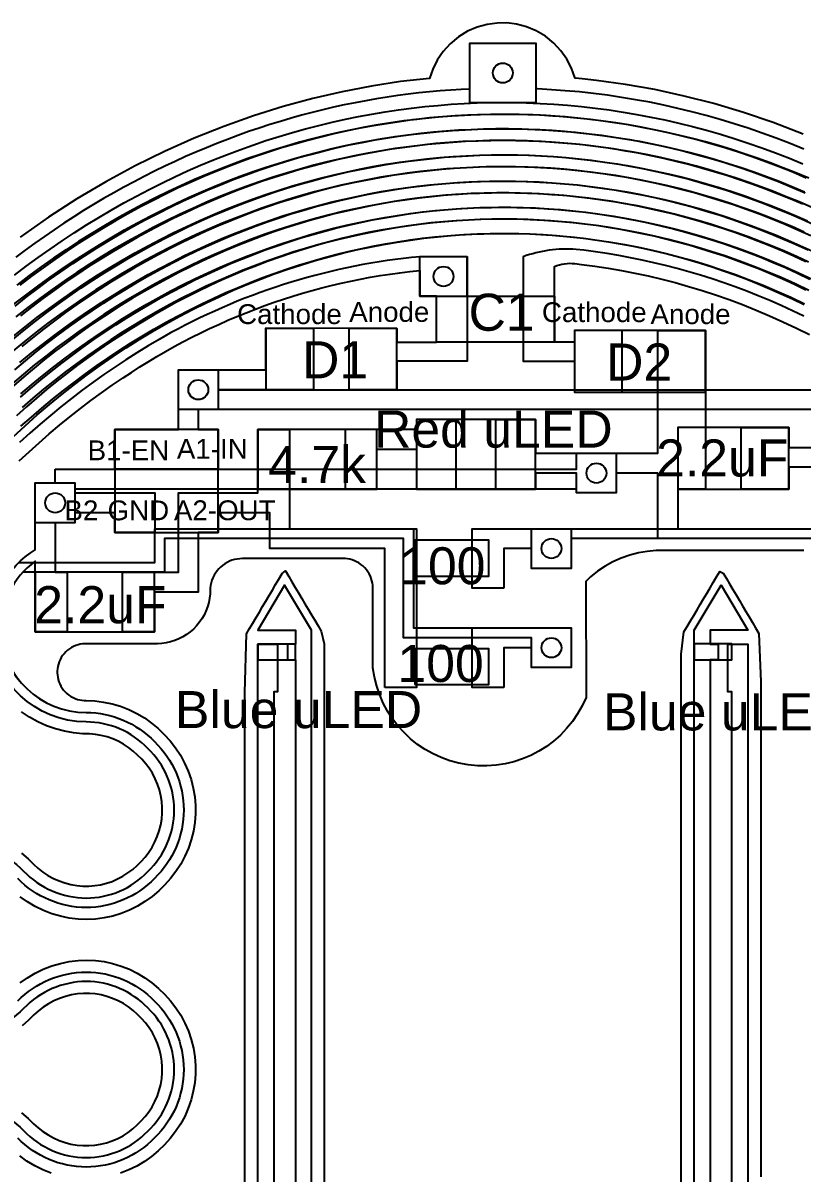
# Model space of a CAD drawing. Header units: millimetres. Extents: x 203.4 to 212.9, y -253.6 to -242.
# Drawn here: x 205.72 to 209.65, y -247.84 to -242.04 of the extents above; entities that cross this region are included whole.
import ezdxf

# ---------------------------------------------------------------- set-up
doc = ezdxf.new("R2010")
doc.units = ezdxf.units.MM
for name, color, linetype in [('Bottom Cu Layer', 140, 'Continuous'), ('LayOut_Top', 4, 'Continuous'), ('PI BoardOutline', 30, 'Continuous'), ('Top Exposing Pad', 91, 'Continuous'), ('Via holes', 6, 'Continuous')]:
    doc.layers.add(name, color=color, linetype=linetype)
doc.layers.add('Top Cu Layer', color=50, linetype='Continuous', lineweight=25)
doc.styles.get("Standard").update_dxf_attribs({"font": 'arial.ttf'})

msp = doc.modelspace()

# ---------------------------------------------------------------- linework, layer by layer
at = {"layer": 'Bottom Cu Layer'}
for points in [[(209.6594, -242.6785), (209.5896, -242.6501), (209.5195, -242.623), (209.4492, -242.5974), (209.3787, -242.5731), (209.308, -242.5502), (209.2372, -242.5287), (209.1663, -242.5086), (209.0953, -242.4899), (209.0242, -242.4725), (208.9531, -242.4566), (208.882, -242.4421), (208.8109, -242.429), (208.7399, -242.4172), (208.669, -242.4068), (208.5981, -242.3977), (208.5274, -242.3899), (208.4568, -242.3835), (208.3864, -242.3784), (208.3162, -242.3746), (208.3099, -242.3744), (208.3099, -242.1456), (207.9733, -242.1456), (207.9737, -242.4409), (207.9737, -242.4408), (208.1913, -242.443), (208.2602, -242.4446), (208.3293, -242.4473), (208.3987, -242.4514), (208.4682, -242.4568), (208.5379, -242.4634), (208.6078, -242.4714), (208.6777, -242.4807), (208.7478, -242.4913), (208.8179, -242.5032), (208.8881, -242.5165), (208.9582, -242.5311), (209.0284, -242.5471), (209.0985, -242.5644), (209.1686, -242.5831), (209.2385, -242.6032), (209.3084, -242.6246), (209.3781, -242.6474), (209.4476, -242.6717), (209.517, -242.6973), (209.5861, -242.7243), (209.6549, -242.7527)], [(209.6714, -242.8236), (209.6035, -242.7949), (209.5352, -242.7676), (209.4668, -242.7416), (209.3981, -242.717), (209.3292, -242.6937), (209.2602, -242.6717), (209.191, -242.6511), (209.1217, -242.6319), (209.0524, -242.614), (208.983, -242.5975), (208.9136, -242.5823), (208.8442, -242.5685), (208.7748, -242.5561), (208.7055, -242.545), (208.6363, -242.5352), (208.5672, -242.5267), (208.4982, -242.5195), (208.4293, -242.5136), (208.3607, -242.509), (208.2922, -242.5057), (208.224, -242.5036), (208.156, -242.5028), (208.0922, -242.5031), (208.0289, -242.5045), (207.9653, -242.507), (207.9014, -242.5106), (207.8371, -242.5153), (207.7726, -242.5211), (207.7079, -242.528), (207.6429, -242.5361), (207.5777, -242.5454), (207.5122, -242.5558), (207.4466, -242.5674), (207.3809, -242.5802), (207.315, -242.5942), (207.249, -242.6095), (207.1829, -242.6259), (207.1168, -242.6437), (207.0505, -242.6627), (206.9843, -242.6829), (206.918, -242.7045), (206.8518, -242.7273), (206.7855, -242.7515), (206.7194, -242.777), (206.6533, -242.8038), (206.5873, -242.8319), (206.5215, -242.8614), (206.4559, -242.8922), (206.3904, -242.9243), (206.3252, -242.9577), (206.2602, -242.9924), (206.1955, -243.0284), (206.1311, -243.0657), (206.0671, -243.1043), (206.0034, -243.1442), (205.94, -243.1854), (205.8771, -243.2279), (205.8147, -243.2716), (205.7527, -243.3166), (205.6911, -243.363)], [(205.6766, -243.4603), (205.7369, -243.4136), (205.7977, -243.3682), (205.859, -243.324), (205.9208, -243.2811), (205.9829, -243.2394), (206.0455, -243.199), (206.1084, -243.1598), (206.1717, -243.1219), (206.2353, -243.0853), (206.2992, -243.0501), (206.3634, -243.0161), (206.4278, -242.9834), (206.4925, -242.952), (206.5573, -242.922), (206.6222, -242.8933), (206.6873, -242.8659), (206.7525, -242.8398), (206.8178, -242.815), (206.8831, -242.7915), (206.9485, -242.7692), (207.0139, -242.7482), (207.0793, -242.7285), (207.1447, -242.71), (207.21, -242.6928), (207.2752, -242.6768), (207.3403, -242.6619), (207.4054, -242.6483), (207.4702, -242.6359), (207.535, -242.6247), (207.5995, -242.6146), (207.6638, -242.6057), (207.7279, -242.598), (207.7918, -242.5914), (207.8554, -242.5859), (207.9187, -242.5815), (207.9816, -242.5783), (208.0443, -242.5761), (208.1067, -242.5749), (208.1707, -242.5748), (208.2378, -242.576), (208.3052, -242.5783), (208.3728, -242.5819), (208.4406, -242.5868), (208.5086, -242.5929), (208.5767, -242.6003), (208.645, -242.609), (208.7133, -242.619), (208.7817, -242.6303), (208.8501, -242.6428), (208.9186, -242.6567), (208.9871, -242.6719), (209.0555, -242.6884), (209.1239, -242.7063), (209.1922, -242.7255), (209.2604, -242.746), (209.3285, -242.7679), (209.3964, -242.7911), (209.4641, -242.8157), (209.5316, -242.8417), (209.5989, -242.869), (209.6659, -242.8976)], [(209.6538, -242.9561), (209.5903, -242.9289), (209.5267, -242.9029), (209.4629, -242.8782), (209.3991, -242.8548), (209.3353, -242.8326), (209.2714, -242.8117), (209.2076, -242.792), (209.1437, -242.7735), (209.0799, -242.7562), (209.0162, -242.7401), (208.9526, -242.7252), (208.889, -242.7115), (208.8256, -242.6989), (208.7623, -242.6875), (208.6992, -242.6773), (208.6363, -242.6681), (208.5736, -242.6602), (208.5112, -242.6533), (208.449, -242.6475), (208.387, -242.6428), (208.3254, -242.6392), (208.2641, -242.6367), (208.2031, -242.6352), (208.1422, -242.6347), (208.0751, -242.6354), (208.0077, -242.6373), (207.9401, -242.6404), (207.8723, -242.6448), (207.8043, -242.6505), (207.7362, -242.6574), (207.6679, -242.6657), (207.5995, -242.6752), (207.5311, -242.686), (207.4626, -242.6981), (207.394, -242.7115), (207.3255, -242.7262), (207.2569, -242.7422), (207.1885, -242.7596), (207.12, -242.7783), (207.0517, -242.7984), (206.9835, -242.8198), (206.9155, -242.8425), (206.8476, -242.8666), (206.7799, -242.8921), (206.7125, -242.919), (206.6453, -242.9472), (206.5785, -242.9767), (206.5119, -243.0075), (206.4457, -243.0397), (206.3798, -243.0731), (206.3144, -243.1079), (206.2493, -243.1439), (206.1847, -243.1812), (206.1206, -243.2197), (206.057, -243.2595), (205.9939, -243.3005), (205.9313, -243.3427), (205.8693, -243.3861), (205.808, -243.4308), (205.7472, -243.4766), (205.6871, -243.5236)], [(205.6748, -243.6207), (205.7335, -243.5734), (205.7929, -243.5273), (205.853, -243.4823), (205.9136, -243.4385), (205.9749, -243.3958), (206.0366, -243.3543), (206.099, -243.3141), (206.1618, -243.275), (206.2252, -243.2373), (206.289, -243.2008), (206.3533, -243.1656), (206.418, -243.1316), (206.483, -243.099), (206.5484, -243.0677), (206.6142, -243.0376), (206.6802, -243.0089), (206.7465, -242.9814), (206.8131, -242.9553), (206.8799, -242.9304), (206.9469, -242.9069), (207.0141, -242.8847), (207.0814, -242.8638), (207.1488, -242.8442), (207.2164, -242.8259), (207.284, -242.809), (207.3516, -242.7934), (207.4192, -242.7791), (207.4868, -242.7662), (207.5544, -242.7545), (207.6219, -242.7442), (207.6894, -242.7351), (207.7567, -242.7273), (207.8239, -242.7208), (207.8909, -242.7155), (207.9577, -242.7115), (208.0243, -242.7087), (208.0908, -242.7071), (208.1557, -242.7068), (208.2156, -242.7075), (208.2759, -242.7092), (208.3364, -242.7119), (208.3973, -242.7158), (208.4585, -242.7206), (208.5199, -242.7265), (208.5816, -242.7335), (208.6434, -242.7416), (208.7055, -242.7509), (208.7677, -242.7612), (208.8302, -242.7726), (208.8927, -242.7852), (208.9554, -242.799), (209.0182, -242.8139), (209.081, -242.83), (209.1439, -242.8473), (209.2069, -242.8658), (209.2699, -242.8855), (209.3329, -242.9065), (209.3958, -242.9286), (209.4588, -242.9521), (209.5216, -242.9768), (209.5844, -243.0027), (209.6471, -243.03), (209.7096, -243.0584)], [(209.6936, -243.1154), (209.6294, -243.0862), (209.5649, -243.0583), (209.5001, -243.0317), (209.4351, -243.0063), (209.3699, -242.9822), (209.3044, -242.9594), (209.2389, -242.9379), (209.1731, -242.9177), (209.1073, -242.8987), (209.0414, -242.881), (208.9754, -242.8647), (208.9094, -242.8496), (208.8434, -242.8358), (208.7774, -242.8233), (208.7114, -242.8121), (208.6455, -242.8021), (208.5797, -242.7935), (208.5141, -242.786), (208.4485, -242.7798), (208.3831, -242.7748), (208.3179, -242.771), (208.2529, -242.7684), (208.1881, -242.767), (208.1233, -242.7668), (208.0577, -242.7678), (207.992, -242.77), (207.926, -242.7734), (207.8598, -242.7781), (207.7934, -242.784), (207.7269, -242.7911), (207.6603, -242.7995), (207.5936, -242.8091), (207.5268, -242.82), (207.46, -242.8322), (207.3931, -242.8456), (207.3263, -242.8604), (207.2594, -242.8764), (207.1927, -242.8937), (207.126, -242.9123), (207.0594, -242.9322), (206.9929, -242.9535), (206.9266, -242.9761), (206.8605, -243), (206.7945, -243.0252), (206.7289, -243.0518), (206.6634, -243.0797), (206.5983, -243.1088), (206.5335, -243.1393), (206.469, -243.171), (206.4049, -243.204), (206.3412, -243.2383), (206.2779, -243.2737), (206.215, -243.3105), (206.1526, -243.3484), (206.0907, -243.3875), (206.0293, -243.4279), (205.9684, -243.4694), (205.9082, -243.5121), (205.8485, -243.556), (205.7894, -243.601), (205.731, -243.6471), (205.6732, -243.6944)], [(205.7076, -243.7535), (205.7642, -243.7072), (205.8213, -243.6622), (205.8788, -243.6183), (205.9369, -243.5756), (205.9953, -243.5341), (206.0542, -243.4938), (206.1135, -243.4547), (206.1732, -243.4167), (206.2332, -243.38), (206.2935, -243.3445), (206.3541, -243.3102), (206.415, -243.2772), (206.4762, -243.2454), (206.5375, -243.2148), (206.599, -243.1855), (206.6608, -243.1574), (206.7226, -243.1306), (206.7846, -243.105), (206.8466, -243.0807), (206.9087, -243.0576), (206.9709, -243.0358), (207.0331, -243.0151), (207.0953, -242.9957), (207.1575, -242.9774), (207.2196, -242.9603), (207.2817, -242.9444), (207.3437, -242.9297), (207.4056, -242.9161), (207.4674, -242.9036), (207.529, -242.8923), (207.5905, -242.8821), (207.6518, -242.873), (207.7129, -242.865), (207.7737, -242.8581), (207.8344, -242.8522), (207.8947, -242.8475), (207.9548, -242.8438), (208.0146, -242.8411), (208.074, -242.8394), (208.1332, -242.8388), (208.196, -242.8391), (208.2599, -242.8407), (208.3241, -242.8434), (208.3884, -242.8474), (208.4529, -242.8525), (208.5176, -242.8588), (208.5824, -242.8664), (208.6473, -242.8751), (208.7123, -242.8851), (208.7773, -242.8964), (208.8424, -242.9088), (208.9075, -242.9226), (208.9725, -242.9375), (209.0376, -242.9537), (209.1025, -242.9712), (209.1674, -242.99), (209.2322, -243.01), (209.2968, -243.0314), (209.3613, -243.054), (209.4256, -243.0779), (209.4896, -243.1031), (209.5534, -243.1296), (209.617, -243.1574), (209.6803, -243.1864)], [(209.6688, -243.2453), (209.6087, -243.2176), (209.5484, -243.1911), (209.488, -243.1658), (209.4275, -243.1417), (209.3669, -243.1188), (209.3063, -243.0972), (209.2457, -243.0767), (209.185, -243.0574), (209.1244, -243.0393), (209.0638, -243.0223), (209.0032, -243.0065), (208.9427, -242.9918), (208.8823, -242.9782), (208.8221, -242.9657), (208.7619, -242.9544), (208.7019, -242.9441), (208.6421, -242.9349), (208.5824, -242.9268), (208.5229, -242.9197), (208.4637, -242.9137), (208.4047, -242.9087), (208.346, -242.9047), (208.2876, -242.9018), (208.2294, -242.8998), (208.1716, -242.8989), (208.1109, -242.8989), (208.0469, -242.9001), (207.9828, -242.9025), (207.9184, -242.9061), (207.8539, -242.9109), (207.7892, -242.9168), (207.7243, -242.924), (207.6594, -242.9325), (207.5944, -242.9421), (207.5293, -242.953), (207.4641, -242.9651), (207.399, -242.9784), (207.3338, -242.9931), (207.2687, -243.0089), (207.2036, -243.0261), (207.1386, -243.0445), (207.0738, -243.0642), (207.009, -243.0851), (206.9444, -243.1074), (206.88, -243.131), (206.8158, -243.1558), (206.7518, -243.182), (206.6881, -243.2094), (206.6247, -243.2381), (206.5616, -243.268), (206.4988, -243.2992), (206.4364, -243.3316), (206.3744, -243.3652), (206.3127, -243.4), (206.2516, -243.4361), (206.1908, -243.4733), (206.1306, -243.5117), (206.0709, -243.5512), (206.0117, -243.5919), (205.9531, -243.6338), (205.895, -243.6768), (205.8376, -243.7209), (205.7807, -243.7661), (205.7246, -243.8123), (205.6691, -243.8597)], [(205.7117, -243.9119), (205.7665, -243.8654), (205.8219, -243.8199), (205.878, -243.7755), (205.9347, -243.7322), (205.992, -243.6899), (206.0498, -243.6487), (206.1082, -243.6086), (206.1671, -243.5697), (206.2265, -243.532), (206.2864, -243.4954), (206.3468, -243.46), (206.4076, -243.4258), (206.4688, -243.3929), (206.5303, -243.3612), (206.5923, -243.3307), (206.6546, -243.3014), (206.7171, -243.2734), (206.78, -243.2466), (206.8431, -243.2211), (206.9064, -243.1968), (206.9699, -243.1737), (207.0336, -243.1519), (207.0975, -243.1313), (207.1615, -243.112), (207.2256, -243.0939), (207.2898, -243.0771), (207.354, -243.0616), (207.4182, -243.0472), (207.4825, -243.0342), (207.5467, -243.0224), (207.6108, -243.0119), (207.6749, -243.0026), (207.7389, -242.9945), (207.8028, -242.9876), (207.8666, -242.9819), (207.9302, -242.9774), (207.9936, -242.974), (208.0568, -242.9718), (208.1197, -242.9708), (208.1821, -242.971), (208.2443, -242.9722), (208.3067, -242.9747), (208.3693, -242.9783), (208.4321, -242.983), (208.4951, -242.989), (208.5581, -242.9961), (208.6213, -243.0044), (208.6846, -243.0139), (208.748, -243.0246), (208.8113, -243.0365), (208.8747, -243.0496), (208.9381, -243.0639), (209.0014, -243.0795), (209.0647, -243.0962), (209.1279, -243.1143), (209.191, -243.1335), (209.254, -243.154), (209.3168, -243.1758), (209.3795, -243.1989), (209.4419, -243.2232), (209.5041, -243.2487), (209.5661, -243.2755), (209.6277, -243.3035), (209.6891, -243.3328)], [(209.67, -243.3881), (209.6116, -243.3602), (209.553, -243.3336), (209.4942, -243.3081), (209.4354, -243.2838), (209.3764, -243.2607), (209.3175, -243.2387), (209.2584, -243.218), (209.1994, -243.1984), (209.1403, -243.1799), (209.0813, -243.1626), (209.0223, -243.1464), (208.9634, -243.1313), (208.9045, -243.1173), (208.8458, -243.1044), (208.7871, -243.0926), (208.7286, -243.0818), (208.6702, -243.0722), (208.612, -243.0635), (208.554, -243.0559), (208.4961, -243.0493), (208.4385, -243.0438), (208.3812, -243.0392), (208.3241, -243.0356), (208.2673, -243.033), (208.2108, -243.0314), (208.1546, -243.0308), (208.0936, -243.0311), (208.0313, -243.0326), (207.9688, -243.0353), (207.906, -243.0391), (207.8431, -243.0441), (207.7801, -243.0503), (207.7169, -243.0576), (207.6536, -243.0662), (207.5902, -243.0759), (207.5268, -243.0869), (207.4634, -243.099), (207.3999, -243.1124), (207.3364, -243.127), (207.273, -243.1428), (207.2097, -243.1598), (207.1464, -243.1781), (207.0833, -243.1977), (207.0202, -243.2185), (206.9574, -243.2405), (206.8947, -243.2638), (206.8322, -243.2884), (206.77, -243.3142), (206.708, -243.3413), (206.6463, -243.3696), (206.5849, -243.3991), (206.5239, -243.4298), (206.4632, -243.4617), (206.4029, -243.4948), (206.343, -243.5291), (206.2836, -243.5645), (206.2246, -243.6011), (206.1661, -243.6388), (206.108, -243.6777), (206.0505, -243.7176), (205.9936, -243.7587), (205.9372, -243.8009), (205.8814, -243.8441), (205.8263, -243.8885), (205.7718, -243.9339), (205.718, -243.9803)], [(205.7126, -244.0748), (205.7651, -244.0284), (205.8184, -243.9829), (205.8722, -243.9384), (205.9267, -243.895), (205.9818, -243.8525), (206.0374, -243.8112), (206.0936, -243.7708), (206.1504, -243.7316), (206.2076, -243.6935), (206.2654, -243.6565), (206.3236, -243.6207), (206.3823, -243.586), (206.4414, -243.5525), (206.5009, -243.5201), (206.5608, -243.489), (206.621, -243.4591), (206.6816, -243.4304), (206.7424, -243.4029), (206.8036, -243.3765), (206.8649, -243.3514), (206.9266, -243.3275), (206.9884, -243.3048), (207.0504, -243.2833), (207.1125, -243.2631), (207.1748, -243.244), (207.2372, -243.2262), (207.2996, -243.2096), (207.3621, -243.1942), (207.4247, -243.18), (207.4872, -243.167), (207.5498, -243.1553), (207.6122, -243.1448), (207.6747, -243.1355), (207.737, -243.1273), (207.7992, -243.1204), (207.8613, -243.1146), (207.9233, -243.11), (207.985, -243.1065), (208.0466, -243.1042), (208.108, -243.1029), (208.1667, -243.1028), (208.2221, -243.1037), (208.2778, -243.1055), (208.3339, -243.1082), (208.3902, -243.112), (208.4467, -243.1167), (208.5035, -243.1223), (208.5605, -243.129), (208.6177, -243.1368), (208.6751, -243.1455), (208.7326, -243.1552), (208.7903, -243.1661), (208.8481, -243.1779), (208.906, -243.1909), (208.9641, -243.2049), (209.0221, -243.22), (209.0803, -243.2362), (209.1384, -243.2535), (209.1966, -243.272), (209.2548, -243.2916), (209.313, -243.3123), (209.3711, -243.3342), (209.4291, -243.3573), (209.4871, -243.3815), (209.545, -243.4069), (209.6027, -243.4334), (209.6602, -243.4612)]]:
    msp.add_lwpolyline(points, dxfattribs=at)
for points in [[(205.703, -244.2499), (205.7531, -244.2032), (205.8039, -244.1576), (205.8551, -244.113), (205.9069, -244.0695), (205.9592, -244.0271), (206.012, -243.9858), (206.0652, -243.9455), (206.1188, -243.9064), (206.1729, -243.8683), (206.2273, -243.8314, -0.125167), (207.7232, -243.2895), (207.7232, -243.4191), (207.9621, -243.4191), (207.9621, -243.2206), (207.7232, -243.2206, 0.102098), (206.4668, -243.6047), (206.41, -243.6368), (206.3535, -243.6701), (206.2973, -243.7044), (206.2414, -243.74), (206.1859, -243.7766), (206.1307, -243.8143), (206.0759, -243.8532), (206.0215, -243.8932), (205.9676, -243.9343), (205.9142, -243.9766), (205.8612, -244.0199), (205.8087, -244.0643), (205.7568, -244.1098), (205.7055, -244.1564)], [(205.7039, -244.7608), (206.3866, -244.7608), (206.3866, -244.5911), (207.6907, -244.5911), (207.6907, -245.0911), (208.2867, -245.0911), (208.4867, -245.0911), (208.4867, -245.2911), (208.2867, -245.2911), (208.2867, -245.1411), (207.6407, -245.1411), (207.6407, -244.6411), (206.4366, -244.6411), (206.4366, -244.8108), (205.7219, -244.8108, 0.18906)], [(210.2422, -244.6411), (208.4867, -244.6411), (208.4867, -244.7911), (208.2867, -244.7911), (208.2867, -244.6411), (208.2867, -244.5911), (208.4867, -244.5911), (210.2419, -244.5911, -0.418353)], [(205.3856, -246.1738, -0.20055), (205.7257, -246.3168, 0.20238), (206.0413, -246.4529, 0.204281), (206.3517, -246.3197, 0.204459), (206.4852, -246.0091, 0.204459), (206.3517, -245.6985, 0.204281), (206.0413, -245.5652, -0.391194), (205.5562, -245.1108, -0.202912)], [(205.604, -245.1091, 0.389835), (206.0413, -245.5175, -0.203686), (206.3854, -245.6646, -0.203977), (206.533, -246.0091, -0.203977), (206.3854, -246.3536, -0.203686), (206.0413, -246.5007, -0.19891), (205.696, -246.3549, 0.204281)], [(205.696, -246.9714, -0.19891), (206.0413, -246.8256, -0.203686), (206.3854, -246.9727, -0.203977), (206.533, -247.3172, -0.203977), (206.3854, -247.6617, -0.203686), (206.0413, -247.8088, -0.19891), (205.696, -247.663, 0.204281)], [(205.3856, -247.4819, -0.20055), (205.7257, -247.6249, 0.20238), (206.0413, -247.761, 0.204281), (206.3517, -247.6278, 0.204459), (206.4852, -247.3172, 0.204459), (206.3517, -247.0066, 0.204281), (206.0413, -246.8733, 0.20238), (205.7257, -247.0094, -0.20055), (205.3856, -247.1524, -0.41188)]]:
    msp.add_lwpolyline(points, format="xyb", dxfattribs=at)
for points in [[(209.7836, -244.0811), (209.7836, -243.9908), (206.7066, -243.9908), (206.5066, -243.9908), (206.5066, -243.7908), (206.7066, -243.7908), (206.7066, -243.8908), (209.8836, -243.8908), (209.8836, -244.0811), (209.9836, -244.0811), (209.9836, -244.2811), (209.7836, -244.2811)], [(205.8849, -244.2911), (208.5136, -244.2911), (208.5136, -244.2111), (208.7136, -244.2111), (208.7136, -244.4111), (208.5136, -244.4111), (208.5136, -244.3911), (205.9849, -244.3911), (205.9849, -244.5608), (205.7849, -244.5608), (205.7849, -244.3608), (205.8849, -244.3608)]]:
    msp.add_lwpolyline(points, close=True, dxfattribs=at)
at = {"layer": 'LayOut_Top'}
for points in [[(207.8068, -243.6514), (207.8068, -243.4191), (208.4021, -243.4191), (208.4021, -243.6514)], [(207.6066, -243.8908), (207.607, -243.5814), (206.947, -243.5808), (206.9466, -243.8908)], [(209.1632, -243.9024), (209.1636, -243.593), (208.5036, -243.5924), (208.5032, -243.9024)], [(207.7067, -244.3911), (208.3069, -244.3911), (208.3069, -244.0411), (207.7067, -244.0411)], [(209.5836, -244.3911), (209.5836, -244.0811), (209.0236, -244.0811), (209.0236, -244.3911)], [(206.1866, -244.6108), (206.7066, -244.6108), (206.7066, -244.0908), (206.1866, -244.0908)], [(206.9066, -244.3911), (207.5067, -244.3911), (207.5067, -244.0911), (206.9066, -244.0911)], [(207.6974, -244.8298), (208.0718, -244.8298), (208.0718, -244.649), (207.6974, -244.649)], [(205.7849, -245.1108), (206.3849, -245.1108), (206.3849, -244.8108), (205.7849, -244.8108)], [(206.9066, -245.1728), (206.9066, -245.2528), (207.0966, -245.2528), (207.0966, -245.1728)], [(209.1066, -245.1722), (209.1066, -245.2522), (209.2966, -245.2522), (209.2966, -245.1722)], [(207.6974, -245.3767), (208.0718, -245.3767), (208.0718, -245.1959), (207.6974, -245.1959)]]:
    msp.add_lwpolyline(points, close=True, dxfattribs=at)
at = {"layer": 'PI BoardOutline'}
msp.add_line((208.5621, -245.4413), (208.5621, -245.4413), dxfattribs=at)
for points in [[(209.655, -242.6021), (209.5053, -242.5445), (209.3556, -242.4934), (209.2059, -242.4488), (209.0567, -242.4103), (208.9082, -242.3781), (208.7605, -242.3518), (208.614, -242.3314), (208.5412, -242.3234), (208.5062, -242.3199), (208.5054, -242.317), (208.4886, -242.2705), (208.4651, -242.225), (208.4348, -242.1821), (208.3983, -242.1432), (208.3564, -242.1095), (208.3102, -242.0821), (208.2614, -242.0618), (208.2114, -242.0485), (208.1616, -242.0423), (208.1127, -242.0426), (208.0629, -242.0494), (208.0129, -242.0633), (207.9643, -242.0843), (207.9185, -242.1123), (207.877, -242.1465), (207.841, -242.1858), (207.8113, -242.2291), (207.7884, -242.2747), (207.7722, -242.3213), (207.7722, -242.3213), (207.6267, -242.338), (207.4799, -242.3604), (207.332, -242.3887), (207.1834, -242.423), (207.0341, -242.4635), (206.8846, -242.5104), (206.7349, -242.5637), (206.5854, -242.6235), (206.4364, -242.6899), (206.2881, -242.7629), (206.1409, -242.8425), (205.995, -242.9288), (205.8507, -243.0218), (205.7084, -243.1213)], [(206.8416, -247.9114), (206.8416, -247.4123), (206.8416, -246.9132), (206.8416, -246.4141), (206.8416, -245.9151), (206.8416, -245.416), (206.8487, -245.1219), (206.8651, -245.0942), (206.8816, -245.0665), (206.898, -245.0388), (206.9144, -245.0112), (206.9308, -244.9835), (206.9472, -244.9558), (206.9637, -244.9281), (206.9801, -244.9005), (206.9965, -244.8728), (207.0129, -244.8451), (207.0293, -244.8174), (207.0458, -244.8038), (207.0622, -244.8315), (207.0786, -244.8592), (207.095, -244.8869), (207.1115, -244.9146), (207.1279, -244.9423), (207.1443, -244.9699), (207.1607, -244.9976), (207.1772, -245.0253), (207.1936, -245.053), (207.21, -245.0807), (207.2264, -245.1084), (207.2416, -245.1711), (207.2416, -245.6701), (207.2416, -246.1692), (207.2416, -246.6683), (207.2416, -247.1673), (207.2416, -247.6664), (207.2416, -248.1655)], [(209.0415, -248.2184), (209.0415, -247.7193), (209.0415, -247.2202), (209.0415, -246.7212), (209.0415, -246.2221), (209.0415, -245.723), (209.0415, -245.224), (209.055, -245.1113), (209.0714, -245.0836), (209.0878, -245.0559), (209.1043, -245.0282), (209.1207, -245.0006), (209.1371, -244.9729), (209.1535, -244.9452), (209.17, -244.9175), (209.1864, -244.8898), (209.2028, -244.8621), (209.2192, -244.8345), (209.2357, -244.8068), (209.2521, -244.8145), (209.2685, -244.8422), (209.2849, -244.8698), (209.3013, -244.8975), (209.3178, -244.9252), (209.3342, -244.9529), (209.3506, -244.9806), (209.367, -245.0082), (209.3834, -245.0359), (209.3999, -245.0636), (209.4163, -245.0913), (209.4327, -245.119), (209.4416, -245.3631), (209.4416, -245.8622), (209.4416, -246.3612), (209.4416, -246.8603), (209.4416, -247.3594), (209.4416, -247.8585)], [(205.7152, -246.2273), (205.7481, -246.2551), (205.7757, -246.2821), (205.7981, -246.3026), (205.8224, -246.3216), (205.8484, -246.3386), (205.8758, -246.3536), (205.9045, -246.3662), (205.934, -246.3765), (205.9641, -246.3843), (205.9946, -246.3896), (206.025, -246.3924), (206.0548, -246.3926), (206.0842, -246.3903), (206.1138, -246.3856), (206.1431, -246.3784), (206.1719, -246.3688), (206.1998, -246.3568), (206.2266, -246.3427), (206.2521, -246.3264), (206.276, -246.3083), (206.298, -246.2886), (206.3188, -246.2679), (206.3387, -246.246), (206.3569, -246.2223), (206.3734, -246.197), (206.3878, -246.1703), (206.3999, -246.1425), (206.4098, -246.1138), (206.4172, -246.0845), (206.4222, -246.055), (206.4248, -246.0255), (206.4249, -245.9962), (206.4226, -245.9667), (206.4179, -245.9371), (206.4108, -245.9078), (206.4012, -245.879), (206.3893, -245.8511), (206.3752, -245.8242), (206.359, -245.7987), (206.3409, -245.7748), (206.3212, -245.7527), (206.3005, -245.732), (206.2787, -245.7121), (206.255, -245.6938), (206.2297, -245.6773), (206.203, -245.6629), (206.1752, -245.6507), (206.1465, -245.6408), (206.1172, -245.6333), (206.0877, -245.6283), (206.0582, -245.6257), (206.0226, -245.6245), (205.9777, -245.6201), (205.9323, -245.612), (205.8869, -245.6001), (205.842, -245.5844), (205.7981, -245.5649), (205.7556, -245.5416), (205.7151, -245.5147)], [(205.708, -246.8807), (205.7448, -246.8546), (205.7839, -246.8313), (205.825, -246.8114), (205.8676, -246.7948), (205.9113, -246.782), (205.9557, -246.7728), (206.0002, -246.7674), (206.0443, -246.7656), (206.0877, -246.7676), (206.1313, -246.7733), (206.1746, -246.7826), (206.2174, -246.7955), (206.259, -246.812), (206.2991, -246.8318), (206.3373, -246.8549), (206.3731, -246.8808), (206.4064, -246.9092), (206.4372, -246.9395), (206.4666, -246.9716), (206.4935, -247.0065), (206.5178, -247.0437), (206.5389, -247.0831), (206.5568, -247.1242), (206.5712, -247.1665), (206.5819, -247.2097), (206.5891, -247.2533), (206.5926, -247.2968), (206.5925, -247.34), (206.5888, -247.3835), (206.5814, -247.427), (206.5705, -247.4702), (206.5559, -247.5125), (206.5379, -247.5535), (206.5165, -247.5927), (206.4921, -247.6299), (206.465, -247.6646), (206.4356, -247.6966), (206.4046, -247.7268), (206.3712, -247.7551), (206.3352, -247.7808), (206.297, -247.8037), (206.2568, -247.8234), (206.2151, -247.8397)], [(205.7158, -247.5359), (205.7487, -247.5637), (205.776, -247.5906), (205.7985, -247.6111), (205.8229, -247.63), (205.8489, -247.647), (205.8764, -247.6619), (205.905, -247.6746), (205.9346, -247.6848), (205.9647, -247.6926), (205.9951, -247.6978), (206.0255, -247.7006), (206.0553, -247.7007), (206.0848, -247.6983), (206.1143, -247.6936), (206.1436, -247.6863), (206.1724, -247.6767), (206.2003, -247.6647), (206.2271, -247.6505), (206.2526, -247.6342), (206.2764, -247.6161), (206.2984, -247.5963), (206.3192, -247.5757), (206.339, -247.5537), (206.3573, -247.53), (206.3737, -247.5047), (206.388, -247.4779), (206.4001, -247.4501), (206.4099, -247.4213), (206.4173, -247.3921), (206.4223, -247.3625), (206.4248, -247.333), (206.4249, -247.3037), (206.4226, -247.2743), (206.4178, -247.2447), (206.4106, -247.2154), (206.401, -247.1866), (206.3891, -247.1587), (206.3749, -247.1318), (206.3587, -247.1064), (206.3406, -247.0825), (206.3208, -247.0604), (206.3001, -247.0397), (206.2782, -247.0198), (206.2545, -247.0015), (206.2292, -246.9851), (206.2025, -246.9707), (206.1747, -246.9586), (206.146, -246.9487), (206.1167, -246.9413), (206.0872, -246.9363), (206.0577, -246.9338), (206.028, -246.9337), (205.9976, -246.9363), (205.9672, -246.9413), (205.937, -246.9489), (205.9074, -246.9589), (205.8786, -246.9713), (205.8511, -246.9861), (205.8249, -247.0029), (205.8004, -247.0217), (205.7778, -247.0421), (205.7512, -247.0683), (205.7185, -247.0963)], [(205.8653, -247.8387), (205.8227, -247.822), (205.7817, -247.8018), (205.7427, -247.7785), (205.7061, -247.7521)]]:
    msp.add_lwpolyline(points, dxfattribs=at)
msp.add_lwpolyline([(209.6594, -244.7011), (209.5511, -244.7011), (209.4428, -244.7011), (209.3345, -244.7011), (209.2262, -244.7011), (209.1179, -244.7011), (209.0096, -244.7011), (208.9145, -244.7015), (208.87, -244.7056), (208.8256, -244.7134), (208.7817, -244.7249), (208.7386, -244.74), (208.697, -244.7587), (208.6571, -244.7806), (208.6195, -244.8057), (208.5843, -244.8334), (208.5603, -244.8568), (208.5621, -245.4413, -0.772027), (207.4872, -245.2921), (207.4872, -244.8988), (207.4868, -244.8942), (207.4867, -244.8878), (207.486, -244.8765), (207.4845, -244.865), (207.4819, -244.8534), (207.4784, -244.8417), (207.4738, -244.8302), (207.4682, -244.819), (207.4616, -244.8081), (207.454, -244.7977), (207.4455, -244.788), (207.4362, -244.7791), (207.4262, -244.771), (207.4156, -244.7638), (207.4045, -244.7577), (207.3932, -244.7525), (207.3816, -244.7484), (207.3699, -244.7453), (207.3584, -244.7432), (207.347, -244.7421), (207.3306, -244.7418), (207.2888, -244.7418), (207.2469, -244.7418), (207.2051, -244.7418), (207.1633, -244.7418), (207.1215, -244.7418), (207.0796, -244.7418), (207.0378, -244.7418), (206.996, -244.7418), (206.9541, -244.7418), (206.9123, -244.7418), (206.8705, -244.7418), (206.8286, -244.7418), (206.8153, -244.7424), (206.8021, -244.744), (206.789, -244.7468), (206.7761, -244.7506), (206.7635, -244.7555), (206.7514, -244.7615), (206.7398, -244.7684), (206.729, -244.7762), (206.7189, -244.7847), (206.7097, -244.7939), (206.7011, -244.8039), (206.6934, -244.8147), (206.6864, -244.8262), (206.6805, -244.8382), (206.6755, -244.8508), (206.6716, -244.8637), (206.6688, -244.8769), (206.6671, -244.8901), (206.6664, -244.9033), (206.6661, -244.92), (206.6635, -244.9418), (206.6592, -244.9636), (206.6531, -244.9851), (206.6451, -245.0062), (206.6354, -245.0265), (206.6241, -245.0459), (206.6113, -245.0643), (206.5972, -245.0813), (206.5819, -245.097), (206.5655, -245.1113), (206.5477, -245.1244), (206.5287, -245.1362), (206.5087, -245.1464), (206.4879, -245.1549), (206.4664, -245.1617), (206.4445, -245.1666), (206.4225, -245.1697), (206.4004, -245.171), (206.3766, -245.1708), (206.3478, -245.1708), (206.319, -245.1708), (206.2902, -245.1708), (206.2614, -245.1708), (206.2326, -245.1708), (206.2038, -245.1708), (206.175, -245.1708), (206.1462, -245.1708), (206.1174, -245.1708), (206.0885, -245.1708), (206.0597, -245.1708), (206.0329, -245.1709), (206.0221, -245.1717), (206.0112, -245.1734), (206.0001, -245.176), (205.989, -245.1796), (205.9781, -245.1842), (205.9674, -245.1898), (205.957, -245.1963), (205.9472, -245.2037), (205.938, -245.212), (205.9296, -245.2211), (205.922, -245.2309), (205.9153, -245.2412), (205.9095, -245.252), (205.9048, -245.263), (205.901, -245.2742), (205.8982, -245.2855), (205.8964, -245.2967), (205.8955, -245.3077), (205.8954, -245.3184), (205.8962, -245.3292), (205.8977, -245.3402), (205.9003, -245.3513), (205.9037, -245.3624), (205.9082, -245.3733), (205.9136, -245.3841), (205.92, -245.3945), (205.9273, -245.4044), (205.9355, -245.4137), (205.9445, -245.4222), (205.9542, -245.4299), (205.9645, -245.4367), (205.9752, -245.4426), (205.9862, -245.4475), (205.9973, -245.4514), (206.0086, -245.4543), (206.0198, -245.4562), (206.0308, -245.4573), (206.0416, -245.4575), (206.0846, -245.4593), (206.1282, -245.4647), (206.1716, -245.4737), (206.2144, -245.4864), (206.2561, -245.5026), (206.2963, -245.5222), (206.3347, -245.545), (206.3707, -245.5707), (206.4041, -245.599), (206.4351, -245.6292), (206.4646, -245.6612), (206.4917, -245.6958), (206.5162, -245.7329), (206.5375, -245.7722), (206.5557, -245.8131), (206.5703, -245.8554), (206.5813, -245.8986), (206.5887, -245.9421), (206.5924, -245.9856), (206.5926, -246.0288), (206.5891, -246.0723), (206.5821, -246.1159), (206.5714, -246.1591), (206.557, -246.2014), (206.5392, -246.2425), (206.5181, -246.2819), (206.4939, -246.3192), (206.467, -246.3541), (206.4377, -246.3863), (206.4069, -246.4166), (206.3737, -246.4451), (206.3378, -246.471), (206.2997, -246.4941), (206.2597, -246.514), (206.218, -246.5305), (206.1753, -246.5435), (206.1319, -246.5529), (206.0883, -246.5586), (206.045, -246.5607), (206.0009, -246.559), (205.9564, -246.5536), (205.912, -246.5445), (205.8683, -246.5316), (205.8257, -246.5152), (205.7846, -246.4953), (205.7454, -246.4721), (205.7086, -246.446)], format="xyb", dxfattribs=at)
at = {"layer": 'Top Cu Layer'}
for points in [[(205.68, -243.3133), (205.7391, -243.2683), (205.7987, -243.2245), (205.859, -243.1817), (205.9197, -243.14), (205.981, -243.0995), (206.0428, -243.0601), (206.1051, -243.0219), (206.1679, -242.9849), (206.231, -242.9491), (206.2946, -242.9145), (206.3586, -242.8811), (206.4229, -242.8489), (206.4876, -242.8179), (206.5526, -242.7882), (206.6178, -242.7596), (206.6834, -242.7323), (206.7491, -242.7063), (206.8151, -242.6814), (206.8813, -242.6578), (206.9476, -242.6354), (207.0141, -242.6143), (207.0808, -242.5944), (207.1475, -242.5757), (207.2142, -242.5583), (207.2811, -242.5422), (207.3479, -242.5273), (207.4148, -242.5136), (207.4816, -242.5012), (207.5484, -242.4901), (207.6151, -242.4801), (207.6817, -242.4713), (207.7483, -242.4638), (207.8147, -242.4574), (207.8809, -242.4522), (207.947, -242.4482), (208.0129, -242.4453), (208.0785, -242.4436), (208.3099, -242.4431), (208.3099, -242.1456), (207.9733, -242.1456), (207.9737, -242.375), (207.9324, -242.377), (207.8792, -242.3803), (207.8259, -242.3844), (207.7724, -242.3892), (207.7189, -242.3948), (207.6653, -242.4012), (207.6116, -242.4083), (207.5579, -242.4162), (207.5042, -242.4249), (207.4504, -242.4343), (207.3966, -242.4445), (207.3427, -242.4555), (207.2889, -242.4673), (207.2351, -242.4798), (207.1813, -242.4932), (207.1276, -242.5073), (207.0739, -242.5223), (207.0203, -242.538), (206.9667, -242.5545), (206.9132, -242.5719), (206.8598, -242.59), (206.8065, -242.609), (206.7533, -242.6288), (206.7003, -242.6494), (206.6474, -242.6707), (206.5947, -242.6929), (206.5422, -242.7159), (206.4898, -242.7397), (206.4376, -242.7642), (206.3856, -242.7895), (206.3339, -242.8156), (206.2824, -242.8425), (206.2311, -242.8701), (206.18, -242.8985), (206.1293, -242.9276), (206.0788, -242.9575), (206.0286, -242.9881), (205.9787, -243.0195), (205.9291, -243.0516), (205.8798, -243.0844), (205.8309, -243.1179), (205.7823, -243.1522), (205.7341, -243.1872), (205.6862, -243.2228)], [(209.6835, -242.8247), (209.6187, -242.7975), (209.5538, -242.7716), (209.4889, -242.7469), (209.4239, -242.7235), (209.3589, -242.7013), (209.2938, -242.6803), (209.2287, -242.6606), (209.1637, -242.6421), (209.0987, -242.6248), (209.0338, -242.6087), (208.969, -242.5937), (208.9043, -242.58), (208.8397, -242.5674), (208.7753, -242.556), (208.711, -242.5457), (208.647, -242.5366), (208.5831, -242.5286), (208.5195, -242.5217), (208.4562, -242.5159), (208.3932, -242.5112), (208.3304, -242.5076), (208.2679, -242.5051), (208.2058, -242.5036), (208.144, -242.5031), (208.0793, -242.5036), (208.0143, -242.5053), (207.9491, -242.5082), (207.8838, -242.5122), (207.8182, -242.5174), (207.7526, -242.5237), (207.6867, -242.5312), (207.6208, -242.5399), (207.5548, -242.5498), (207.4888, -242.5609), (207.4227, -242.5731), (207.3566, -242.5866), (207.2905, -242.6013), (207.2244, -242.6172), (207.1584, -242.6343), (207.0924, -242.6527), (207.0265, -242.6723), (206.9608, -242.6931), (206.8952, -242.7152), (206.8297, -242.7385), (206.7645, -242.7631), (206.6994, -242.7889), (206.6346, -242.816), (206.5701, -242.8443), (206.5058, -242.8738), (206.4419, -242.9045), (206.3783, -242.9364), (206.315, -242.9695), (206.2521, -243.0038), (206.1897, -243.0392), (206.1276, -243.0758), (206.066, -243.1135), (206.0048, -243.1524), (205.9442, -243.1924), (205.884, -243.2336), (205.8244, -243.2758), (205.7654, -243.3191), (205.7069, -243.3635)], [(205.6825, -243.4692), (205.7395, -243.4243), (205.7972, -243.3804), (205.8554, -243.3376), (205.9142, -243.2958), (205.9735, -243.2552), (206.0333, -243.2156), (206.0936, -243.1772), (206.1544, -243.1399), (206.2156, -243.1038), (206.2773, -243.0688), (206.3393, -243.0351), (206.4018, -243.0025), (206.4645, -242.9711), (206.5276, -242.9409), (206.591, -242.9118), (206.6547, -242.884), (206.7187, -242.8573), (206.7829, -242.8319), (206.8472, -242.8077), (206.9118, -242.7846), (206.9766, -242.7628), (207.0415, -242.7422), (207.1065, -242.7227), (207.1715, -242.7045), (207.2367, -242.6875), (207.3019, -242.6718), (207.3672, -242.6572), (207.4324, -242.6439), (207.4976, -242.6318), (207.5628, -242.6209), (207.6279, -242.6112), (207.6929, -242.6026), (207.7578, -242.5953), (207.8226, -242.5891), (207.8873, -242.584), (207.9518, -242.5801), (208.016, -242.5773), (208.0801, -242.5756), (208.144, -242.5751), (208.205, -242.5756), (208.2663, -242.5771), (208.328, -242.5796), (208.39, -242.5832), (208.4522, -242.5879), (208.5147, -242.5936), (208.5775, -242.6004), (208.6405, -242.6083), (208.7037, -242.6173), (208.7671, -242.6274), (208.8306, -242.6386), (208.8943, -242.651), (208.9581, -242.6645), (209.0221, -242.6792), (209.0861, -242.695), (209.1502, -242.7121), (209.2143, -242.7303), (209.2785, -242.7498), (209.3427, -242.7704), (209.4069, -242.7923), (209.4711, -242.8155), (209.5352, -242.8399), (209.5992, -242.8656), (209.6632, -242.8925)], [(209.6987, -242.9722), (209.6349, -242.9443), (209.5709, -242.9177), (209.5066, -242.8922), (209.4422, -242.8679), (209.3775, -242.8448), (209.3127, -242.823), (209.2478, -242.8023), (209.1827, -242.7829), (209.1175, -242.7647), (209.0523, -242.7477), (208.987, -242.7319), (208.9217, -242.7173), (208.8564, -242.704), (208.7911, -242.6919), (208.7258, -242.681), (208.6606, -242.6712), (208.5955, -242.6627), (208.5306, -242.6553), (208.4657, -242.6491), (208.401, -242.644), (208.3364, -242.6401), (208.2721, -242.6373), (208.2079, -242.6356), (208.144, -242.6351), (208.0808, -242.6356), (208.0175, -242.6373), (207.9539, -242.6401), (207.8901, -242.644), (207.8262, -242.649), (207.7621, -242.6552), (207.6979, -242.6625), (207.6336, -242.671), (207.5692, -242.6807), (207.5048, -242.6915), (207.4403, -242.7034), (207.3758, -242.7166), (207.3113, -242.7309), (207.2469, -242.7464), (207.1825, -242.7631), (207.1181, -242.781), (207.0539, -242.8001), (206.9897, -242.8204), (206.9257, -242.842), (206.8619, -242.8647), (206.7982, -242.8887), (206.7347, -242.9139), (206.6715, -242.9403), (206.6086, -242.9679), (206.5459, -242.9967), (206.4835, -243.0267), (206.4214, -243.0578), (206.3597, -243.0901), (206.2984, -243.1235), (206.2374, -243.1581), (206.1769, -243.1938), (206.1168, -243.2306), (206.0571, -243.2686), (205.9979, -243.3076), (205.9393, -243.3477), (205.8811, -243.3889), (205.8235, -243.4312), (205.7665, -243.4745), (205.71, -243.5189)], [(205.6724, -243.6368), (205.7285, -243.5908), (205.7853, -243.5459), (205.8424, -243.5021), (205.9001, -243.4595), (205.9582, -243.418), (206.0167, -243.3777), (206.0756, -243.3386), (206.1348, -243.3006), (206.1944, -243.2638), (206.2543, -243.2282), (206.3145, -243.1938), (206.375, -243.1606), (206.4357, -243.1286), (206.4966, -243.0978), (206.5578, -243.0683), (206.6191, -243.0399), (206.6806, -243.0128), (206.7421, -242.9869), (206.8038, -242.9623), (206.8655, -242.9388), (206.9273, -242.9165), (206.9892, -242.8954), (207.051, -242.8755), (207.1129, -242.8567), (207.1747, -242.8391), (207.2365, -242.8227), (207.2982, -242.8074), (207.3598, -242.7932), (207.4213, -242.7801), (207.4827, -242.7682), (207.5439, -242.7573), (207.605, -242.7476), (207.6659, -242.7389), (207.7265, -242.7313), (207.787, -242.7248), (207.8472, -242.7193), (207.9071, -242.7148), (207.9668, -242.7114), (208.0261, -242.709), (208.0852, -242.7075), (208.144, -242.7071), (208.207, -242.7076), (208.2703, -242.7093), (208.3338, -242.7121), (208.3975, -242.716), (208.4614, -242.721), (208.5254, -242.7272), (208.5895, -242.7345), (208.6538, -242.743), (208.7181, -242.7526), (208.7824, -242.7634), (208.8468, -242.7754), (208.9113, -242.7885), (208.9757, -242.8028), (209.0401, -242.8183), (209.1044, -242.835), (209.1687, -242.8528), (209.2329, -242.8719), (209.2969, -242.8922), (209.3609, -242.9137), (209.4246, -242.9365), (209.4882, -242.9604), (209.5516, -242.9856), (209.6148, -243.012), (209.6777, -243.0395)], [(209.6602, -243.0959), (209.598, -243.0687), (209.5356, -243.0427), (209.4729, -243.0178), (209.4101, -242.9942), (209.347, -242.9717), (209.2838, -242.9504), (209.2204, -242.9302), (209.157, -242.9113), (209.0934, -242.8935), (209.0298, -242.8769), (208.9661, -242.8615), (208.9024, -242.8473), (208.8387, -242.8343), (208.7751, -242.8225), (208.7114, -242.8118), (208.6479, -242.8023), (208.5844, -242.794), (208.521, -242.7868), (208.4577, -242.7807), (208.3946, -242.7758), (208.3317, -242.7719), (208.2689, -242.7692), (208.2063, -242.7676), (208.144, -242.7671), (208.0824, -242.7676), (208.0206, -242.7692), (207.9587, -242.7719), (207.8965, -242.7758), (207.8342, -242.7807), (207.7717, -242.7867), (207.7091, -242.7939), (207.6464, -242.8021), (207.5836, -242.8115), (207.5208, -242.8221), (207.4579, -242.8337), (207.3951, -242.8465), (207.3322, -242.8605), (207.2693, -242.8756), (207.2065, -242.8919), (207.1438, -242.9094), (207.0812, -242.928), (207.0186, -242.9478), (206.9562, -242.9688), (206.894, -242.991), (206.8319, -243.0144), (206.7701, -243.0389), (206.7084, -243.0647), (206.647, -243.0916), (206.5859, -243.1197), (206.5251, -243.1489), (206.4646, -243.1792), (206.4044, -243.2107), (206.3446, -243.2433), (206.2852, -243.277), (206.2262, -243.3118), (206.1676, -243.3477), (206.1094, -243.3847), (206.0517, -243.4228), (205.9945, -243.4619), (205.9378, -243.502), (205.8817, -243.5432), (205.8261, -243.5855), (205.771, -243.6287), (205.7166, -243.673)], [(205.6809, -243.7912), (205.7351, -243.7452), (205.7899, -243.7003), (205.8452, -243.6566), (205.9009, -243.6139), (205.9571, -243.5724), (206.0137, -243.532), (206.0707, -243.4927), (206.1281, -243.4546), (206.1858, -243.4176), (206.2439, -243.3817), (206.3023, -243.347), (206.361, -243.3135), (206.4199, -243.2811), (206.4791, -243.2499), (206.5385, -243.2199), (206.5981, -243.1911), (206.6578, -243.1635), (206.7177, -243.137), (206.7777, -243.1118), (206.8378, -243.0878), (206.898, -243.0649), (206.9582, -243.0432), (207.0185, -243.0226), (207.0788, -243.0032), (207.139, -242.9849), (207.1993, -242.9678), (207.2595, -242.9518), (207.3196, -242.9369), (207.3797, -242.923), (207.4396, -242.9103), (207.4994, -242.8987), (207.5591, -242.8881), (207.6186, -242.8786), (207.678, -242.8701), (207.7371, -242.8627), (207.796, -242.8563), (207.8547, -242.851), (207.9131, -242.8466), (207.9713, -242.8433), (208.0291, -242.8409), (208.0867, -242.8395), (208.144, -242.8391), (208.2055, -242.8396), (208.2672, -242.8412), (208.3291, -242.8439), (208.3912, -242.8478), (208.4534, -242.8527), (208.5158, -242.8587), (208.5784, -242.8658), (208.641, -242.8741), (208.7037, -242.8835), (208.7664, -242.894), (208.8292, -242.9056), (208.892, -242.9184), (208.9548, -242.9324), (209.0176, -242.9475), (209.0803, -242.9638), (209.143, -242.9812), (209.2056, -242.9998), (209.268, -243.0196), (209.3303, -243.0406), (209.3925, -243.0627), (209.4545, -243.0861), (209.5163, -243.1106), (209.5779, -243.1363), (209.6392, -243.1632), (209.7002, -243.1912)], [(209.6821, -243.2471), (209.6217, -243.2195), (209.5611, -243.193), (209.5003, -243.1677), (209.4392, -243.1435), (209.3779, -243.1204), (209.3165, -243.0985), (209.2549, -243.0777), (209.1931, -243.0581), (209.1313, -243.0396), (209.0693, -243.0223), (209.0073, -243.0061), (208.9453, -242.9911), (208.8832, -242.9773), (208.8211, -242.9646), (208.759, -242.9531), (208.697, -242.9427), (208.6351, -242.9334), (208.5732, -242.9253), (208.5114, -242.9183), (208.4498, -242.9124), (208.3883, -242.9076), (208.3269, -242.9038), (208.2657, -242.9012), (208.2047, -242.8996), (208.144, -242.8991), (208.084, -242.8996), (208.0238, -242.9012), (207.9634, -242.9038), (207.9029, -242.9075), (207.8421, -242.9123), (207.7813, -242.9182), (207.7203, -242.9252), (207.6592, -242.9332), (207.598, -242.9424), (207.5368, -242.9527), (207.4756, -242.964), (207.4143, -242.9765), (207.3531, -242.9901), (207.2918, -243.0048), (207.2306, -243.0207), (207.1695, -243.0377), (207.1085, -243.0559), (207.0476, -243.0752), (206.9868, -243.0956), (206.9261, -243.1172), (206.8656, -243.14), (206.8054, -243.1639), (206.7453, -243.189), (206.6855, -243.2152), (206.626, -243.2426), (206.5667, -243.2711), (206.5078, -243.3006), (206.4491, -243.3313), (206.3909, -243.3631), (206.333, -243.3959), (206.2755, -243.4298), (206.2184, -243.4648), (206.1617, -243.5008), (206.1055, -243.5379), (206.0498, -243.576), (205.9945, -243.6152), (205.9398, -243.6553), (205.8856, -243.6964), (205.832, -243.7386), (205.779, -243.7817), (205.7265, -243.8258), (205.6747, -243.8708)], [(205.7103, -243.929), (205.7614, -243.8846), (205.8131, -243.8412), (205.8654, -243.7987), (205.9183, -243.7572), (205.9716, -243.7166), (206.0256, -243.6769), (206.08, -243.6383), (206.1349, -243.6007), (206.1902, -243.5641), (206.246, -243.5285), (206.3023, -243.494), (206.359, -243.4605), (206.416, -243.4281), (206.4735, -243.3969), (206.5312, -243.3667), (206.5894, -243.3376), (206.6478, -243.3096), (206.7065, -243.2828), (206.7654, -243.257), (206.8246, -243.2324), (206.884, -243.2088), (206.9436, -243.1864), (207.0034, -243.1651), (207.0633, -243.1449), (207.1234, -243.1258), (207.1836, -243.1078), (207.2438, -243.091), (207.3041, -243.0753), (207.3645, -243.0606), (207.4249, -243.0472), (207.4853, -243.0348), (207.5457, -243.0236), (207.606, -243.0135), (207.6663, -243.0045), (207.7265, -242.9966), (207.7865, -242.9898), (207.8465, -242.984), (207.9064, -242.9793), (207.966, -242.9757), (208.0256, -242.9731), (208.0849, -242.9716), (208.144, -242.9711), (208.2123, -242.9717), (208.2811, -242.9738), (208.3503, -242.9773), (208.4199, -242.9822), (208.4899, -242.9885), (208.5602, -242.9963), (208.6308, -243.0055), (208.7016, -243.0163), (208.7727, -243.0286), (208.844, -243.0424), (208.9155, -243.0578), (208.9871, -243.0747), (209.0588, -243.0933), (209.1306, -243.1134), (209.2025, -243.1352), (209.2743, -243.1587), (209.3462, -243.1838), (209.418, -243.2106), (209.4897, -243.2391), (209.5612, -243.2694), (209.6326, -243.3013), (209.7038, -243.335)], [(209.685, -243.3905), (209.6147, -243.3573), (209.5442, -243.3257), (209.4735, -243.2959), (209.4027, -243.2678), (209.3318, -243.2413), (209.2608, -243.2165), (209.1899, -243.1934), (209.1189, -243.1719), (209.048, -243.152), (208.9771, -243.1336), (208.9063, -243.1169), (208.8357, -243.1017), (208.7653, -243.088), (208.695, -243.0759), (208.625, -243.0652), (208.5552, -243.056), (208.4858, -243.0483), (208.4166, -243.0421), (208.3479, -243.0372), (208.2795, -243.0338), (208.2115, -243.0317), (208.144, -243.0311), (208.0856, -243.0316), (208.027, -243.0331), (207.9682, -243.0357), (207.9092, -243.0393), (207.8501, -243.044), (207.7908, -243.0497), (207.7315, -243.0565), (207.672, -243.0643), (207.6124, -243.0733), (207.5528, -243.0832), (207.4932, -243.0943), (207.4336, -243.1065), (207.3739, -243.1197), (207.3143, -243.1341), (207.2547, -243.1495), (207.1952, -243.1661), (207.1358, -243.1837), (207.0765, -243.2025), (207.0173, -243.2224), (206.9582, -243.2435), (206.8994, -243.2656), (206.8407, -243.2889), (206.7822, -243.3134), (206.724, -243.3389), (206.666, -243.3655), (206.6083, -243.3932), (206.5509, -243.422), (206.4939, -243.4519), (206.4371, -243.4828), (206.3808, -243.5148), (206.3248, -243.5478), (206.2692, -243.5819), (206.214, -243.617), (206.1593, -243.6531), (206.105, -243.6902), (206.0512, -243.7283), (205.998, -243.7674), (205.9452, -243.8074), (205.893, -243.8484), (205.8413, -243.8904), (205.7903, -243.9333), (205.7398, -243.9772), (205.69, -244.0219)], [(205.6732, -244.1283), (205.7336, -244.0724), (205.7948, -244.018), (205.8568, -243.9652), (205.9196, -243.9138), (205.983, -243.864), (206.047, -243.8157), (206.1117, -243.769), (206.1769, -243.7239), (206.2427, -243.6803), (206.3089, -243.6383), (206.3756, -243.598), (206.4427, -243.5592), (206.5101, -243.522), (206.5779, -243.4864), (206.646, -243.4525), (206.7143, -243.4202), (206.7829, -243.3895), (206.8516, -243.3605), (206.9205, -243.3331), (206.9894, -243.3074), (207.0584, -243.2833), (207.1274, -243.2608), (207.1964, -243.2399), (207.2653, -243.2205), (207.3342, -243.2027), (207.403, -243.1864), (207.4716, -243.1717), (207.5401, -243.1584), (207.6084, -243.1466), (207.6764, -243.1362), (207.7442, -243.1273), (207.8118, -243.1198), (207.879, -243.1137), (207.9458, -243.109), (208.0123, -243.1057), (208.0784, -243.1037), (208.144, -243.1031), (208.2105, -243.1037), (208.2775, -243.1057), (208.3449, -243.1091), (208.4126, -243.1139), (208.4807, -243.12), (208.5492, -243.1276), (208.6179, -243.1366), (208.6869, -243.1471), (208.7561, -243.1591), (208.8255, -243.1725), (208.8951, -243.1875), (208.9648, -243.204), (209.0347, -243.222), (209.1046, -243.2417), (209.1745, -243.2629), (209.2445, -243.2857), (209.3144, -243.3102), (209.3843, -243.3363), (209.4541, -243.3641), (209.5238, -243.3935), (209.5933, -243.4246), (209.6626, -243.4573)], [(206.9066, -250.4226), (206.9066, -245.7728), (206.9066, -245.1728), (207.0066, -245.1728), (207.0066, -245.4142), (206.9866, -245.4142), (206.9866, -245.4379), (206.9866, -245.7728), (206.9866, -250.4226)], [(209.2966, -250.4226), (209.2966, -245.7728), (209.2966, -245.4379), (209.2966, -245.4142), (209.2766, -245.4142), (209.2766, -245.1728), (209.3766, -245.1728), (209.3766, -245.7728), (209.3766, -250.4226)]]:
    msp.add_lwpolyline(points, dxfattribs=at)
for points in [[(209.6589, -243.5202), (209.602, -243.493), (209.5448, -243.4668), (209.4873, -243.4417), (209.4297, -243.4177), (209.3718, -243.3948), (209.3137, -243.3729), (209.2554, -243.3521), (209.197, -243.3325), (209.1385, -243.3139), (209.0799, -243.2964), (209.0212, -243.2799), (208.9624, -243.2646), (208.9035, -243.2504), (208.8447, -243.2372), (208.7858, -243.2252), (208.727, -243.2143), (208.6682, -243.2044), (208.6095, -243.1956), (208.5508, -243.1879), (208.5108, -243.1834, 0.104326), (208.2436, -243.2206), (208.2436, -243.7467), (208.4021, -243.7467), (208.5036, -243.7467), (208.5036, -243.9024), (208.7436, -243.9024), (208.7436, -243.5924), (208.5036, -243.5924), (208.5036, -243.6514), (208.4021, -243.6514), (208.4021, -243.2703, -0.139151), (208.5049, -243.2553), (208.5382, -243.2589), (208.6051, -243.2677), (208.6722, -243.2779), (208.7395, -243.2895), (208.8071, -243.3026), (208.8747, -243.3172), (208.9426, -243.3333), (209.0105, -243.3508), (209.0785, -243.3699), (209.1466, -243.3906), (209.2146, -243.4128), (209.2827, -243.4366), (209.3507, -243.462), (209.4186, -243.489), (209.4864, -243.5176), (209.554, -243.5479), (209.6214, -243.5797), (209.6885, -243.6132)], [(210.2422, -244.6411), (209.1636, -244.6411), (208.9236, -244.6411), (208.9236, -244.3111), (208.7136, -244.3111), (208.7136, -244.4111), (208.5136, -244.4111), (208.5136, -244.3111), (208.3069, -244.3111), (208.3069, -244.3911), (208.1069, -244.3911), (208.1069, -244.0411), (208.3069, -244.0411), (208.3069, -244.2111), (208.9236, -244.2111), (208.9236, -243.5924), (209.1636, -243.5924), (209.1636, -244.3911), (209.0236, -244.3911), (209.0236, -244.5913), (209.1636, -244.5911), (210.2419, -244.5911, -0.418353)], [(205.3856, -246.1738, -0.20055), (205.7257, -246.3168, 0.20238), (206.0413, -246.4529, 0.204281), (206.3517, -246.3197, 0.204459), (206.4852, -246.0091, 0.204459), (206.3517, -245.6985, 0.204281), (206.0413, -245.5652, -0.391194), (205.5562, -245.1108, -0.257359), (205.7849, -244.6969), (205.7849, -244.5608), (205.7849, -244.3608), (205.9849, -244.3608), (205.9849, -244.4108), (206.3866, -244.4108), (206.3866, -244.6108), (206.1866, -244.6108), (206.1866, -244.5108), (205.9849, -244.5108), (205.9849, -244.5608), (205.8849, -244.5608), (205.8849, -244.8108), (205.9449, -244.8108), (205.9449, -245.1108), (205.7849, -245.1108), (205.7849, -244.8108), (205.7849, -244.7547, 0.238829), (205.604, -245.1108, 0.388498), (206.0413, -245.5175, -0.203686), (206.3854, -245.6646, -0.203977), (206.533, -246.0091, -0.203977), (206.3854, -246.3536, -0.203686), (206.0413, -246.5007, -0.19891), (205.696, -246.3549, 0.204281)], [(205.696, -246.9714, -0.19891), (206.0413, -246.8256, -0.203686), (206.3854, -246.9727, -0.203977), (206.533, -247.3172, -0.203977), (206.3854, -247.6617, -0.203686), (206.0413, -247.8088, -0.19891), (205.696, -247.663, 0.204281)], [(205.3856, -247.4819, -0.20055), (205.7257, -247.6249, 0.20238), (206.0413, -247.761, 0.204281), (206.3517, -247.6278, 0.204459), (206.4852, -247.3172, 0.204459), (206.3517, -247.0066, 0.204281), (206.0413, -246.8733, 0.20238), (205.7257, -247.0094, -0.20055), (205.3856, -247.1524, -0.41188)]]:
    msp.add_lwpolyline(points, format="xyb", dxfattribs=at)
for points in [[(207.9621, -243.2199), (207.9621, -243.4789), (207.9621, -243.7467), (207.6068, -243.7468), (207.6066, -243.8914), (207.3666, -243.8911), (207.367, -243.5811), (207.607, -243.5814), (207.607, -243.6514), (207.8068, -243.6514), (207.8068, -243.4191), (207.7232, -243.4191), (207.7232, -243.2199)], [(206.7066, -243.8908), (206.7066, -243.9908), (206.6066, -243.9908), (206.6066, -244.0908), (206.7066, -244.0908), (206.7066, -244.2908), (206.5066, -244.2908), (206.1866, -244.2908), (206.1866, -244.0908), (206.3866, -244.0908), (206.5066, -244.0908), (206.5066, -243.9908), (206.5066, -243.7908), (206.7066, -243.7908), (206.9468, -243.7908), (206.947, -243.5808), (207.187, -243.5811), (207.1866, -243.8911), (206.9466, -243.8908)], [(207.9067, -244.3911), (207.9067, -244.0411), (207.7067, -244.0411), (207.7067, -244.0911), (207.5067, -244.0911), (207.3467, -244.0911), (207.3467, -244.3911), (207.5067, -244.3911), (207.5067, -244.1911), (207.7067, -244.1911), (207.7067, -244.3911)], [(209.7836, -244.0811), (209.9836, -244.0811), (209.9836, -244.2811), (209.5836, -244.2811), (209.5836, -244.3911), (209.3436, -244.3911), (209.3436, -244.0811), (209.5836, -244.0811), (209.5836, -244.1811), (209.7836, -244.1811)], [(207.5467, -245.3911), (207.5467, -244.8911), (207.5467, -244.6911), (206.9666, -244.6911), (206.9666, -244.5108), (206.7066, -244.5108), (206.7066, -244.6108), (206.6066, -244.6108), (206.6066, -244.9108), (206.3849, -244.9108), (206.3849, -245.1108), (206.2249, -245.1108), (206.2249, -244.8108), (206.4512, -244.8108), (206.5066, -244.8108), (206.5066, -244.6108), (206.5066, -244.4108), (206.7066, -244.4108), (206.9066, -244.4108), (206.9066, -244.3911), (206.9066, -244.0911), (207.0666, -244.0911), (207.0666, -244.3911), (207.0666, -244.5108), (207.0666, -244.5911), (207.5467, -244.5911), (207.7067, -244.5911), (207.7067, -244.8911), (207.7067, -245.3911)], [(208.1467, -244.8911), (207.9867, -244.8911), (207.9867, -244.5911), (208.1467, -244.5911), (208.4867, -244.5911), (208.4867, -244.7911), (208.2867, -244.7911), (208.2867, -244.6911), (208.1467, -244.6911)], [(207.1766, -250.4226), (207.1766, -245.1722), (207.1766, -245.1028), (207.0416, -244.8752), (206.9066, -245.1028), (207.0966, -245.1028), (207.0966, -245.1728), (207.0567, -245.1728), (207.0567, -245.2528), (207.0966, -245.2528), (207.0966, -250.4226), (207.0966, -251.3682), (207.0966, -251.4373), (207.2315, -251.4373), (207.2315, -251.3082), (207.1766, -251.3082)], [(209.1066, -250.4226), (209.1066, -245.1722), (209.1066, -245.1028), (209.2416, -244.8752), (209.3766, -245.1028), (209.1866, -245.1028), (209.1866, -245.1728), (209.2265, -245.1728), (209.2265, -245.2528), (209.1866, -245.2528), (209.1866, -250.4226), (209.1866, -251.3682), (209.1866, -251.4373), (209.0517, -251.4373), (209.0517, -251.3082), (209.1066, -251.3082)], [(208.1467, -245.3911), (207.9867, -245.3911), (207.9867, -245.0911), (208.1467, -245.0911), (208.4867, -245.0911), (208.4867, -245.2911), (208.2867, -245.2911), (208.2867, -245.1911), (208.1467, -245.1911)]]:
    msp.add_lwpolyline(points, close=True, dxfattribs=at)
at = {"layer": 'Top Exposing Pad'}
for points in [[(207.8068, -243.6514), (207.8068, -243.4191), (208.4021, -243.4191), (208.4021, -243.6514)], [(207.6066, -243.8908), (207.607, -243.5814), (206.947, -243.5808), (206.9466, -243.8908)], [(209.1632, -243.9024), (209.1636, -243.593), (208.5036, -243.5924), (208.5032, -243.9024)], [(207.7067, -244.3911), (208.3069, -244.3911), (208.3069, -244.0411), (207.7067, -244.0411)], [(209.5836, -244.3911), (209.5836, -244.0811), (209.0236, -244.0811), (209.0236, -244.3911)], [(206.1866, -244.6108), (206.7066, -244.6108), (206.7066, -244.0908), (206.1866, -244.0908)], [(206.9066, -244.3911), (207.5067, -244.3911), (207.5067, -244.0911), (206.9066, -244.0911)], [(207.6974, -244.8298), (208.0718, -244.8298), (208.0718, -244.649), (207.6974, -244.649)], [(205.7849, -245.1108), (206.3849, -245.1108), (206.3849, -244.8108), (205.7849, -244.8108)], [(206.9066, -245.1728), (206.9066, -245.2528), (207.0966, -245.2528), (207.0966, -245.1728)], [(209.1066, -245.1722), (209.1066, -245.2522), (209.2966, -245.2522), (209.2966, -245.1722)], [(207.6974, -245.3767), (208.0718, -245.3767), (208.0718, -245.1959), (207.6974, -245.1959)]]:
    msp.add_lwpolyline(points, close=True, dxfattribs=at)
at = {"layer": 'Via holes'}
for centre in [(208.1416, -242.2943), (207.8427, -243.3199), (206.6066, -243.8908), (208.6136, -244.3111), (205.8849, -244.4608), (208.3867, -244.6911), (208.3867, -245.1911)]:
    msp.add_circle(centre, 0.05, dxfattribs=at)

# ---------------------------------------------------------------- texts
at = {"layer": 'LayOut_Top'}
for s, height, p in [('Anode', 0.1, (207.3674, -243.5486)), ('C1', 0.18671, (207.9688, -243.5935)), ('Cathode', 0.1, (208.3388, -243.5498)), ('Cathode', 0.1, (206.802, -243.5597)), ('Anode', 0.1, (208.8859, -243.5599)), ('D1', 0.18671, (207.1295, -243.8332)), ('D2', 0.18671, (208.6623, -243.8444)), ('Red uLED', 0.18671, (207.4923, -244.1825)), ('A1-IN', 0.1, (206.4985, -244.2384)), ('2.2uF', 0.18671, (208.9144, -244.328)), ('B1-EN', 0.1, (206.0486, -244.2462)), ('4.7k', 0.18671, (206.9589, -244.3609)), ('B2-GND', 0.1, (205.9319, -244.5488)), ('A2-OUT', 0.1, (206.4837, -244.5484)), ('100', 0.18671, (207.6192, -244.8715)), ('2.2uF', 0.18671, (205.7795, -245.0675)), ('100', 0.18671, (207.6103, -245.3639)), ('Blue uLED', 0.18671, (206.4886, -245.5963)), ('Blue uLED', 0.18671, (208.6464, -245.6077))]:
    msp.add_text(s, height=height, dxfattribs=at).set_placement(p)

doc.saveas('drawing.dxf')
